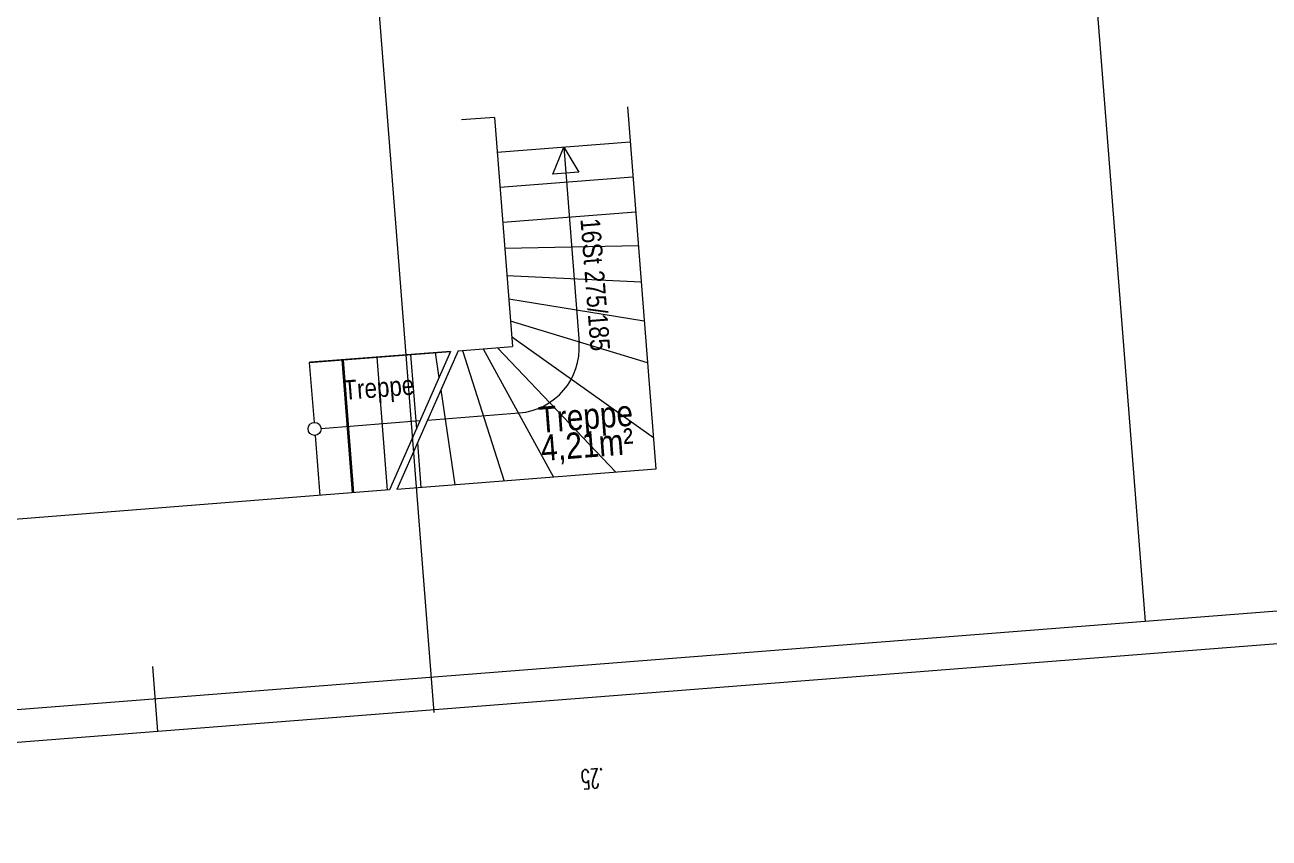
# Model space of a CAD drawing. Header units: millimetres. Extents: x 1954135 to 2038297, y 1349223 to 1397094.
# Drawn here: x 1971737 to 1981295, y 1349223 to 1355469 of the extents above; entities that cross this region are included whole.
import ezdxf

# ---------------------------------------------------------------- set-up
doc = ezdxf.new("R2010")
doc.units = ezdxf.units.MM
doc.header["$MEASUREMENT"] = 0
doc.layers.get('Defpoints').update_dxf_attribs({"lineweight": 0})
for name, color, linetype, lineweight in [('01_Grundriss', 7, 'Continuous', 0), ('01_Raumstempel', 7, 'Continuous', 0), ('04_Bemassung', 1, 'Continuous', 0), ('99_Zeichenkopf', 7, 'Continuous', 0), ('99_Zeichenkopf (Construction)', 7, 'Continuous', 0)]:
    doc.layers.add(name, color=color, linetype=linetype, lineweight=lineweight)
doc.layers.add('02_Unterzug', color=253, linetype='Continuous', lineweight=0, transparency=0.4)
doc.styles.add('Rossmann', font='ARIALN.TTF', dxfattribs={"height": 100})
doc.styles.add('Rossmann_CAD', font='ARIALN.TTF', dxfattribs={"height": 100})
doc.styles.add('SIMPLEX-5 für bm', font='simplex.shx')
doc.dimstyles.new('FP7', dxfattribs={"dimtxt": 0.15, "dimasz": 0.11, "dimexe": 0.05, "dimexo": 0.0625, "dimgap": 0.1, "dimtad": 1, "dimzin": 7, "dimdsep": 46, "dimtxsty": 'SIMPLEX-5 für bm', "dimblk": 'OBLIQUE', "dimcen": 0, "dimclrd": 256, "dimclre": 256, "dimadec": 0, "dimazin": 0, "dimtfac": 1, "dimtdec": 0, "dimtmove": 2, "dimatfit": 1, "dimldrblk": 'OBLIQUE', "dimfxl": 0.05, "dimfxlon": 1, "dimtolj": 1, "dimtzin": 7, "dimlwd": -1, "dimlwe": -1, "dimarcsym": 0})

# ---------------------------------------------------------------- blocks, each defined once
blk = doc.blocks.new('A0_50')
at = {"layer": '99_Zeichenkopf', "lineweight": 0}
blk.add_line((-48700, -250), (-48700, 250), dxfattribs=at)
at = {"layer": '99_Zeichenkopf', "lineweight": 0, "flags": 128}
for points in [[(-59200, 41800), (250, 41800), (250, -250), (-59200, -250)], [(-58200, 41550), (0, 41550), (0, 0), (-58200, 0)]]:
    blk.add_lwpolyline(points, close=True, dxfattribs=at)
blk = doc.blocks.new('_Oblique')
at = {"color": 0, "linetype": 'ByBlock', "lineweight": -2, "ltscale": 0.01}
blk.add_line((0.005, 0.005), (-0.005, -0.005), dxfattribs=at)
blk = doc.blocks.new('*D425')
at = {"layer": '04_Bemassung', "linetype": 'Continuous', "ltscale": 1000, "transparency": 16777216}
for p, q in [((1975363.5, 1360654.7), (1986330, 1361513)), ((1975114.3, 1360635.2), (1964147.8, 1359776.8)), ((1975363.5, 1360654.7), (1975114.3, 1360635.2))]:
    blk.add_line(p, q, dxfattribs=at)
at = {"layer": '04_Bemassung', "ltscale": 1000, "transparency": 16777216}
for p, q in [((1975110.4, 1360685), (1975118.2, 1360585.3)), ((1975359.6, 1360704.5), (1975367.4, 1360604.8))]:
    blk.add_line(p, q, dxfattribs=at)
at = {"layer": 'Defpoints', "color": 0, "linetype": 'Continuous', "lineweight": 0, "ltscale": 1000, "transparency": 16777216}
for p in [(1975067.2, 1361236.5), (1975358.6, 1360717.6), (1975114.3, 1360635.2)]:
    blk.add_point(p, dxfattribs=at)
at = {"layer": '04_Bemassung', "linetype": 'Continuous', "ltscale": 1000, "transparency": 16777216, "xscale": 11000, "yscale": 11000, "zscale": 11000}
for p, rotation in [((1975114.3, 1360635.2), 4.475374000657871), ((1975363.5, 1360654.7), 184.4753740006579)]:
    blk.add_blockref('_Oblique', p, dxfattribs=dict(at, rotation=rotation))
at = {"layer": '04_Bemassung', "color": 0, "linetype": 'Continuous', "ltscale": 1000, "transparency": 16777216, "insert": (1976097.2, 1349678.4), "char_height": 150, "attachment_point": 5, "rotation": 184.47537, "style": 'SIMPLEX-5 für bm'}
blk.add_mtext('\\A1;\\H1x;\\W0.55;.25', dxfattribs=at)
blk = doc.blocks.new('*D428')
at = {"layer": '04_Bemassung', "linetype": 'Continuous', "ltscale": 1000, "transparency": 16777216}
for p, q in [((1973999.5, 1361423.7), (1973141.1, 1372390.2)), ((1973999.5, 1361423.7), (1974020.5, 1361154.5)), ((1974020.5, 1361154.5), (1974878.9, 1350188.1))]:
    blk.add_line(p, q, dxfattribs=at)
at = {"layer": '04_Bemassung', "ltscale": 1000, "transparency": 16777216}
for p, q in [((1974049.3, 1361427.6), (1973949.6, 1361419.8)), ((1974070.4, 1361158.4), (1973970.7, 1361150.6))]:
    blk.add_line(p, q, dxfattribs=at)
at = {"layer": 'Defpoints', "color": 0, "linetype": 'Continuous', "lineweight": 0, "ltscale": 1000, "transparency": 16777216}
for p in [(1975046.1, 1361505.6), (1975067.2, 1361236.5), (1974020.5, 1361154.5)]:
    blk.add_point(p, dxfattribs=at)
at = {"layer": '04_Bemassung', "linetype": 'Continuous', "ltscale": 1000, "transparency": 16777216, "xscale": 11000, "yscale": 11000, "zscale": 11000}
for p, rotation in [((1973999.5, 1361423.7), 274.4753740006579), ((1974020.5, 1361154.5), 94.47537400065787)]:
    blk.add_blockref('_Oblique', p, dxfattribs=dict(at, rotation=rotation))
at = {"layer": '04_Bemassung', "color": 0, "linetype": 'Continuous', "ltscale": 1000, "transparency": 16777216, "insert": (1963043.5, 1360430.8), "char_height": 150, "attachment_point": 5, "rotation": 274.47537, "style": 'SIMPLEX-5 für bm'}
blk.add_mtext('\\A1;\\H1x;\\W0.55;.27', dxfattribs=at)

msp = doc.modelspace()

# ---------------------------------------------------------------- linework, layer by layer
at = {"layer": '01_Grundriss'}
for p, q in [((1976366.1995, 1354838.3073), (1976583.9049, 1352056.8141)), ((1975344.3248, 1354758.3259), (1975091.3844, 1354738.5285)), ((1975344.3248, 1354758.3259), (1975482.0488, 1352998.7075)), ((1976387.2678, 1354569.1305), (1975365.3931, 1354489.1492)), ((1975876.3304, 1354529.1398), (1975993.9616, 1353026.2363)), ((1976408.3361, 1354299.9538), (1975386.4613, 1354219.9724)), ((1976429.4043, 1354030.777), (1975407.5296, 1353950.7956)), ((1976449.6923, 1353771.5698), (1975423.1357, 1353751.4054)), ((1976471.5409, 1353492.4235), (1975439.5221, 1353542.0457)), ((1976494.95, 1353193.3382), (1975453.5676, 1353362.5946)), ((1976519.9198, 1352874.3139), (1975466.8328, 1353193.1129)), ((1976565.1776, 1352296.0823), (1975476.1965, 1353073.4788)), ((1973921.8206, 1352876.5896), (1975007.3942, 1352961.5566)), ((1975007.3942, 1352961.5566), (1973931.7901, 1352877.3699)), ((1974440.2351, 1352917.1655), (1974520.2164, 1351895.2907)), ((1975007.3942, 1352961.5566), (1974538.1959, 1351896.698)), ((1975063.9843, 1352965.9859), (1974594.786, 1351901.1272)), ((1974699.4423, 1352937.4534), (1974744.2918, 1352364.4383)), ((1974888.863, 1352952.2793), (1974917.5434, 1352757.6376)), ((1975063.9843, 1352965.9859), (1975482.0488, 1352998.7075)), ((1975098.2227, 1352968.6657), (1975418.0557, 1351965.5639)), ((1975257.7349, 1352981.1506), (1975797.1283, 1351995.2337)), ((1975367.3995, 1352989.7339), (1976276.3608, 1352032.7429)), ((1973931.7901, 1352877.3699), (1973921.8206, 1352876.5896)), ((1973921.8206, 1352876.5896), (1973957.9097, 1352415.4997)), ((1974181.0278, 1352896.8775), (1974261.0092, 1351875.0028)), ((1974931.2362, 1352664.7102), (1975038.6309, 1351935.8667)), ((1974829.3852, 1352433.5566), (1975534.5014, 1352488.7455)), ((1974011.6588, 1352369.5537), (1974772.7951, 1352429.1273)), ((1973965.7128, 1352315.8046), (1974001.8019, 1351854.7148)), ((1974752.5334, 1352259.1394), (1974779.4237, 1351915.5787)), ((1976583.9049, 1352056.8141), (1974594.786, 1351901.1272)), ((1974538.1959, 1351896.698), (1970971.071, 1351617.5018))]:
    msp.add_line(p, q, dxfattribs=at)
at = {"layer": '01_Grundriss', "flags": 128}
msp.add_lwpolyline([(1975876.3304, 1354529.1398), (1975991.6316, 1354337.5527), (1975792.2415, 1354321.9466)], close=True, dxfattribs=at)
at = {"layer": '01_Grundriss'}
msp.add_circle((1973961.8112, 1352365.6522), 50, dxfattribs=at)
msp.add_arc((1975495.4861, 1352987.221), 500, 274.475374, 4.475374, dxfattribs=at)
at = {"layer": '02_Unterzug', "ltscale": 1000}
msp.add_line((1974171.0583, 1352896.0972), (1974251.0397, 1351874.2225), dxfattribs=at)
at = {"layer": '99_Zeichenkopf (Construction)', "linetype": 'Continuous', "lineweight": 0}
msp.add_line((1979333.1733, 1363785.9055), (1980342.7959, 1350886.5551), dxfattribs=at)

# ---------------------------------------------------------------- block references
at = {"layer": '99_Zeichenkopf', "color": 7, "linetype": 'Continuous', "lineweight": 0, "rotation": 4.475374000662286}
msp.add_blockref('A0_50', (2021290.3223, 1354091.4875), dxfattribs=at)

# ---------------------------------------------------------------- texts
at = {"layer": '01_Grundriss', "color": 7, "linetype": 'Continuous', "insert": (1974185.3402, 1352639.851), "char_height": 150, "attachment_point": 4, "rotation": 4.475374, "line_spacing_factor": 0.916, "style": 'Rossmann'}
msp.add_mtext('Treppe', dxfattribs=at)
at = {"layer": '01_Raumstempel', "color": 7, "linetype": 'Continuous', "insert": (1975693.3542, 1352307.7053), "char_height": 200, "attachment_point": 4, "rotation": 4.475374, "line_spacing_factor": 0.65, "style": 'Rossmann_CAD'}
msp.add_mtext('Treppe\\P4,21m²', dxfattribs=at)
at = {"layer": '04_Bemassung', "color": 7, "linetype": 'Continuous', "insert": (1976077.9153, 1353983.7078), "char_height": 150, "attachment_point": 4, "rotation": 274.475374, "line_spacing_factor": 0.916, "style": 'Rossmann'}
msp.add_mtext('16St 275/185', dxfattribs=at)

# ---------------------------------------------------------------- dimensions: what is measured, and where the dimension line sits
at = {"layer": '04_Bemassung', "linetype": 'Continuous', "ltscale": 1000}
for base, p1, angle, picture, middle in [((1974020.5411, 1361154.5325), (1975046.1298, 1361505.6304), 274.475374, '*D428', (1963043.5463, 1360430.7842)), ((1975114.2614, 1360635.1535), (1975358.5724, 1360717.6077), 184.475374, '*D425', (1976097.217, 1349678.4468))]:
    dim = msp.add_linear_dim(base=base, p1=p1, p2=(1975067.1981, 1361236.4536), angle=angle, text='\\H1x;\\W0.55;<>', dimstyle='FP7', override={"dimtxt": 150, "dimasz": 11000, "dimexe": 50, "dimgap": 100, "dimlfac": 0.001, "dimtdec": 2, "dimfxl": 50}, dxfattribs=at)
    dim.commit()
    dim.dimension.update_dxf_attribs({"geometry": picture, "text_midpoint": middle})

doc.saveas('drawing.dxf')
